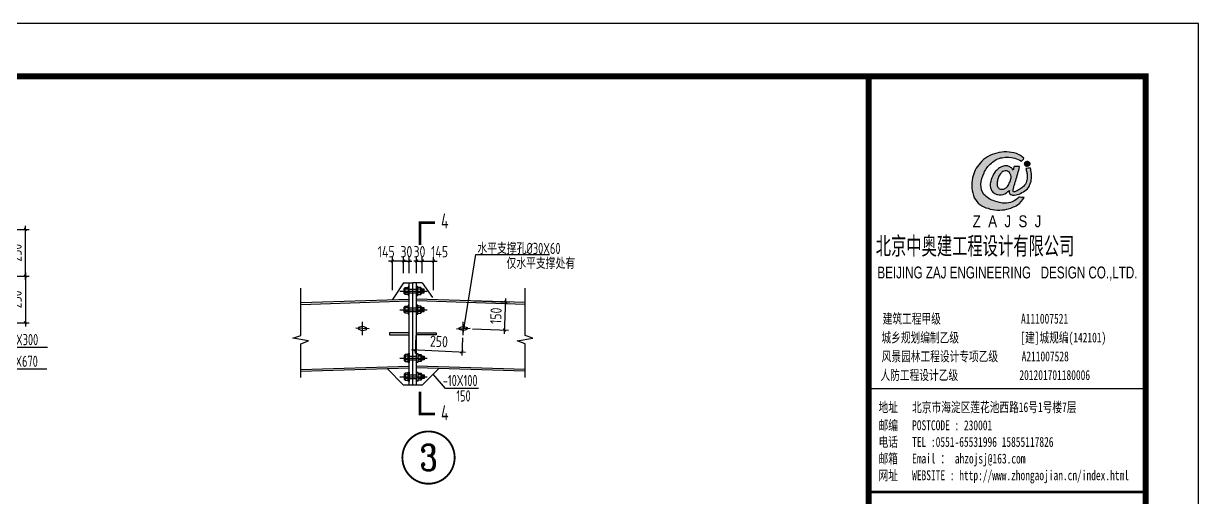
# Model space of a CAD drawing. Extents: x -89996 to 1006241, y -2176 to 440573.
# Drawn here: x 955073 to 986549, y 69126 to 81824 of the extents above; entities that cross this region are included whole.
import ezdxf
from ezdxf.enums import TextEntityAlignment as Align

# ---------------------------------------------------------------- set-up
doc = ezdxf.new("R2010")
doc.units = 0
doc.header["$LTSCALE"] = 1000
doc.header["$MEASUREMENT"] = 0
for name, color, linetype in [('AXIS', 3, 'Continuous'), ('AXIS_DIM', 3, 'Continuous'), ('DIM_IDEN', 3, 'Continuous'), ('GL', 150, 'Continuous'), ('PUB_DIM', 3, 'Continuous'), ('PUB_TEXT', 7, 'Continuous'), ('PUB_TITLE', 4, 'Continuous'), ('TEXT', 7, 'Continuous'), ('THIN', 7, 'Continuous'), ('图签', 3, 'Continuous'), ('引线', 3, 'Continuous'), ('杆件(青色)', 4, 'Continuous'), ('钢梁', 4, 'Continuous')]:
    doc.layers.add(name, color=color, linetype=linetype)
doc.styles.add('_gyy_title_Arial', font='arial.ttf', dxfattribs={"width": 0.7})
doc.styles.add('_gyy_title_ST', font='', dxfattribs={"width": 0.8})
doc.styles.add('_TCH_LABEL', font='COMPLEX', dxfattribs={"bigfont": 'GBCBIG'})
doc.styles.add('HZ', font='txt.shx', dxfattribs={"width": 0.8, "bigfont": '000hztxt.shx'})
doc.styles.add('TSSD_Dimension', font='Tssdeng.shx', dxfattribs={"width": 0.8, "bigfont": 'hztxt.shx'})
doc.styles.add('TSSD_Norm', font='tssdeng.shx', dxfattribs={"bigfont": 'hztxt.shx'})
doc.styles.add('TSSD_Num', font='Tssdeng.shx', dxfattribs={"width": 0.7, "bigfont": 'hztxt.shx'})
doc.styles.get('_gyy_title_ST').set_extended_font_data('SimSun')
doc.dimstyles.new('TSSD_20_100', dxfattribs={"dimtxt": 300, "dimasz": 75, "dimexe": 100, "dimexo": 250, "dimgap": 100, "dimtad": 1, "dimdec": 0, "dimlfac": 0.2, "dimzin": 0, "dimdsep": 46, "dimtxsty": 'TSSD_Dimension', "dimblk": 'ARCHTICK', "dimcen": 0, "dimdle": 100, "dimclrt": 7, "dimadec": 0, "dimazin": 0, "dimtfac": 1, "dimtdec": 0, "dimtix": 1, "dimtmove": 2, "dimatfit": 3, "dimfxl": 0, "dimtolj": 1, "dimtzin": 0, "dimarcsym": 0})
pattern_1 = [(90, (634263.788, -783874.697), (31.8515994, 1e-11), []), (90, (634279.714, -783874.697), (31.8515994, 1e-11), [15.9257997, -7.9628998])]
pattern_2 = [(90, (634263.788, -783874.697), (31.8515994, 1e-11), []), (90, (634279.714, -783874.697), (31.8515994, 1e-11), [15.9257997, -7.9628998])]
pattern_3 = [(90, (634263.788, -784374.697), (31.8515994, 1e-11), []), (90, (634279.714, -784374.697), (31.8515994, 1e-11), [15.9257997, -7.9628998])]
pattern_4 = [(90, (634263.788, -784374.697), (31.8515994, 1e-11), []), (90, (634279.714, -784374.697), (31.8515994, 1e-11), [15.9257997, -7.9628998])]
pattern_5 = [(270, (634263.788, 930894.478), (31.8515994, -1e-11), []), (270, (634279.714, 930894.478), (31.8515994, -1e-11), [15.9257997, -7.9628998])]
pattern_6 = [(270, (634263.788, 930894.478), (31.8515994, -1e-11), []), (270, (634279.714, 930894.478), (31.8515994, -1e-11), [15.9257997, -7.9628998])]
pattern_7 = [(270, (634263.788, 931394.478), (31.8515994, -1e-11), []), (270, (634279.714, 931394.478), (31.8515994, -1e-11), [15.9257997, -7.9628998])]
pattern_8 = [(270, (634263.788, 931394.478), (31.8515994, -1e-11), []), (270, (634279.714, 931394.478), (31.8515994, -1e-11), [15.9257997, -7.9628998])]

# ---------------------------------------------------------------- blocks, each defined once
blk = doc.blocks.new('_ArchTick')
at = {"color": 0, "linetype": 'ByBlock', "const_width": 0.4}
blk.add_lwpolyline([(-0.5, -0.5), (0.5, 0.5)], dxfattribs=at)
blk = doc.blocks.new('*D887')
at = {"layer": 'AXIS_DIM', "color": 0, "lineweight": -2, "transparency": 16777216}
for p, q in [((953527, 75057), (955225, 75057)), ((955125, 75157), (955125, 73707)), ((953527, 73807), (955225, 73807))]:
    blk.add_line(p, q, dxfattribs=at)
at = {"layer": 'Defpoints', "color": 0, "transparency": 16777216}
for p in [(953277, 75057), (953277, 73807), (955125, 73807)]:
    blk.add_point(p, dxfattribs=at)
at = {"layer": 'AXIS_DIM', "color": 0, "lineweight": -2, "transparency": 16777216, "xscale": 75, "yscale": 75, "zscale": 75}
for p, rotation in [((955125, 75057), 90), ((955125, 73807), 270)]:
    blk.add_blockref('_ArchTick', p, dxfattribs=dict(at, rotation=rotation))
at = {"layer": 'AXIS_DIM', "color": 7, "transparency": 16777216, "insert": (954875, 74432), "char_height": 300, "attachment_point": 5, "rotation": 90, "style": 'TSSD_Dimension'}
blk.add_mtext('\\A1;250', dxfattribs=at)
blk = doc.blocks.new('*D888')
at = {"layer": 'AXIS_DIM', "color": 0, "lineweight": -2, "transparency": 16777216}
for p, q in [((953527, 76307), (955225, 76307)), ((955125, 74957), (955125, 76407)), ((953527, 75057), (955225, 75057))]:
    blk.add_line(p, q, dxfattribs=at)
at = {"layer": 'Defpoints', "color": 0, "transparency": 16777216}
for p in [(953277, 76307), (955125, 76307), (953277, 75057)]:
    blk.add_point(p, dxfattribs=at)
at = {"layer": 'AXIS_DIM', "color": 0, "lineweight": -2, "transparency": 16777216, "xscale": 75, "yscale": 75, "zscale": 75}
for p, rotation in [((955125, 76307), 90), ((955125, 75057), 270)]:
    blk.add_blockref('_ArchTick', p, dxfattribs=dict(at, rotation=rotation))
at = {"layer": 'AXIS_DIM', "color": 7, "transparency": 16777216, "insert": (954875, 75682), "char_height": 300, "attachment_point": 5, "rotation": 90, "style": 'TSSD_Dimension'}
blk.add_mtext('\\A1;250', dxfattribs=at)
blk = doc.blocks.new('*D893')
at = {"layer": 'Defpoints', "color": 0, "transparency": 16777216}
for p in [(965596, 73712), (966846, 73653), (966816, 73026)]:
    blk.add_point(p, dxfattribs=at)
at = {"layer": 'PUB_DIM', "color": 0, "lineweight": -2, "transparency": 16777216}
for p, q in [((965584, 73462), (965562, 72986)), ((966834, 73403), (966811, 72926)), ((965466, 73090), (966916, 73021))]:
    blk.add_line(p, q, dxfattribs=at)
at = {"layer": 'PUB_DIM', "color": 0, "lineweight": -2, "transparency": 16777216, "xscale": 75, "yscale": 75, "zscale": 75}
for p, rotation in [((965566, 73086), 177.2814298018438), ((966816, 73026), 357.2814298018437)]:
    blk.add_blockref('_ArchTick', p, dxfattribs=dict(at, rotation=rotation))
at = {"layer": 'PUB_DIM', "color": 7, "transparency": 16777216, "insert": (966203, 73306), "char_height": 300, "attachment_point": 5, "rotation": 357.2814, "style": 'TSSD_Dimension'}
blk.add_mtext('\\A1;250', dxfattribs=at)
blk = doc.blocks.new('*D894')
at = {"layer": 'Defpoints', "color": 0, "transparency": 16777216}
for p in [(966883, 74401), (967992, 74359), (966854, 73652)]:
    blk.add_point(p, dxfattribs=at)
at = {"layer": 'PUB_DIM', "color": 0, "lineweight": -2, "transparency": 16777216}
for p, q in [((967133, 74391), (968091, 74355)), ((967959, 73510), (967995, 74459)), ((967104, 73643), (968063, 73606))]:
    blk.add_line(p, q, dxfattribs=at)
at = {"layer": 'PUB_DIM', "color": 0, "lineweight": -2, "transparency": 16777216, "xscale": 75, "yscale": 75, "zscale": 75}
for p, rotation in [((967992, 74359), 87.82717658850154), ((967963, 73610), 267.8271765885015)]:
    blk.add_blockref('_ArchTick', p, dxfattribs=dict(at, rotation=rotation))
at = {"layer": 'PUB_DIM', "color": 7, "transparency": 16777216, "insert": (967728, 73994), "char_height": 300, "attachment_point": 5, "rotation": 87.8272, "style": 'TSSD_Dimension'}
blk.add_mtext('\\A1;150', dxfattribs=at)
blk = doc.blocks.new('*D895')
at = {"layer": 'AXIS_DIM', "color": 0, "lineweight": -2, "transparency": 16777216}
for p, q in [((965255, 75131), (965255, 75561)), ((965405, 75131), (965405, 75561)), ((965255, 75461), (965180, 75461)), ((965255, 75461), (965405, 75461)), ((965405, 75461), (965480, 75461))]:
    blk.add_line(p, q, dxfattribs=at)
at = {"layer": 'Defpoints', "color": 0, "transparency": 16777216}
for p in [(965405, 75461), (965255, 74881), (965405, 74881)]:
    blk.add_point(p, dxfattribs=at)
at = {"layer": 'AXIS_DIM', "color": 0, "lineweight": -2, "transparency": 16777216, "xscale": 75, "yscale": 75, "zscale": 75}
blk.add_blockref('_ArchTick', (965255, 75461), dxfattribs=at)
at = {"layer": 'AXIS_DIM', "color": 0, "lineweight": -2, "transparency": 16777216, "xscale": 75, "yscale": 75, "zscale": 75, "rotation": 180}
blk.add_blockref('_ArchTick', (965405, 75461), dxfattribs=at)
at = {"layer": 'AXIS_DIM', "color": 7, "transparency": 16777216, "insert": (965330, 75711), "char_height": 300, "attachment_point": 5, "style": 'TSSD_Dimension'}
blk.add_mtext('\\A1;30', dxfattribs=at)
blk = doc.blocks.new('*D896')
at = {"layer": 'AXIS_DIM', "color": 0, "lineweight": -2, "transparency": 16777216}
for p, q in [((965605, 75131), (965605, 75561)), ((965755, 75131), (965755, 75561)), ((965605, 75461), (965530, 75461)), ((965605, 75461), (965755, 75461)), ((965755, 75461), (965830, 75461))]:
    blk.add_line(p, q, dxfattribs=at)
at = {"layer": 'Defpoints', "color": 0, "transparency": 16777216}
for p in [(965755, 75461), (965605, 74881), (965755, 74881)]:
    blk.add_point(p, dxfattribs=at)
at = {"layer": 'AXIS_DIM', "color": 0, "lineweight": -2, "transparency": 16777216, "xscale": 75, "yscale": 75, "zscale": 75}
blk.add_blockref('_ArchTick', (965605, 75461), dxfattribs=at)
at = {"layer": 'AXIS_DIM', "color": 0, "lineweight": -2, "transparency": 16777216, "xscale": 75, "yscale": 75, "zscale": 75, "rotation": 180}
blk.add_blockref('_ArchTick', (965755, 75461), dxfattribs=at)
at = {"layer": 'AXIS_DIM', "color": 7, "transparency": 16777216, "insert": (965680, 75711), "char_height": 300, "attachment_point": 5, "style": 'TSSD_Dimension'}
blk.add_mtext('\\A1;30', dxfattribs=at)
blk = doc.blocks.new('*D897')
at = {"layer": 'AXIS_DIM', "color": 0, "lineweight": -2, "transparency": 16777216}
for p, q in [((964955, 74681), (964955, 75561)), ((965255, 75131), (965255, 75561)), ((965355, 75461), (964855, 75461))]:
    blk.add_line(p, q, dxfattribs=at)
at = {"layer": 'Defpoints', "color": 0, "transparency": 16777216}
for p in [(964955, 75461), (965255, 74881), (964955, 74431)]:
    blk.add_point(p, dxfattribs=at)
at = {"layer": 'AXIS_DIM', "color": 0, "lineweight": -2, "transparency": 16777216, "xscale": 75, "yscale": 75, "zscale": 75, "rotation": 180}
blk.add_blockref('_ArchTick', (964955, 75461), dxfattribs=at)
at = {"layer": 'AXIS_DIM', "color": 0, "lineweight": -2, "transparency": 16777216, "xscale": 75, "yscale": 75, "zscale": 75}
blk.add_blockref('_ArchTick', (965255, 75461), dxfattribs=at)
at = {"layer": 'AXIS_DIM', "color": 7, "transparency": 16777216, "insert": (964790, 75711), "char_height": 300, "attachment_point": 5, "style": 'TSSD_Dimension'}
blk.add_mtext('\\A1;145', dxfattribs=at)
blk = doc.blocks.new('*D898')
at = {"layer": 'AXIS_DIM', "color": 0, "lineweight": -2, "transparency": 16777216}
for p, q in [((965755, 75131), (965755, 75561)), ((966055, 74681), (966055, 75561)), ((965655, 75461), (966155, 75461))]:
    blk.add_line(p, q, dxfattribs=at)
at = {"layer": 'Defpoints', "color": 0, "transparency": 16777216}
for p in [(966055, 75461), (965755, 74881), (966055, 74431)]:
    blk.add_point(p, dxfattribs=at)
at = {"layer": 'AXIS_DIM', "color": 0, "lineweight": -2, "transparency": 16777216, "xscale": 75, "yscale": 75, "zscale": 75, "rotation": 180}
blk.add_blockref('_ArchTick', (965755, 75461), dxfattribs=at)
at = {"layer": 'AXIS_DIM', "color": 0, "lineweight": -2, "transparency": 16777216, "xscale": 75, "yscale": 75, "zscale": 75}
blk.add_blockref('_ArchTick', (966055, 75461), dxfattribs=at)
at = {"layer": 'AXIS_DIM', "color": 7, "transparency": 16777216, "insert": (966219, 75711), "char_height": 300, "attachment_point": 5, "style": 'TSSD_Dimension'}
blk.add_mtext('\\A1;145', dxfattribs=at)
blk = doc.blocks.new('dd')
at = {"layer": '图签'}
h = blk.add_hatch(color=5, dxfattribs=at)
h.set_gradient(color1=(0, 0, 255), color2=(36, 36, 255), one_color=1, tint=0.57)
h.paths.add_polyline_path([(452, 1270, -0.093206), (531, 1562, -0.136321), (716, 1807, -0.161039), (988, 1948, -0.108591), (1307, 1935, -0.049497), (1479, 1861, 0.062627), (1539, 1932, 0.094388), (1351, 2056, 0.136326), (854, 2062, 0.161722), (430, 1810, 0.133661), (243, 1435, 0.158414), (286, 937, 0.22517), (632, 669, 0.138663), (1107, 646, 0.074676), (1375, 753, 0.125344), (1543, 944, 0.006312), (1413, 948, -0.090385), (1244, 833, -0.096745), (1053, 797, -0.073845), (803, 850, -0.140868), (530, 1020, -0.160753)])
h = blk.add_hatch(color=1, dxfattribs=at)
h.set_gradient(color1=(255, 0, 0), color2=(255, 0, 0), tint=0.57)
h.paths.add_polyline_path([(1557, 1818, 0.386553), (1564, 1757, 0.170676), (1604, 1736, 0.082224), (1657, 1743, 0.087509), (1686, 1766, 0.264235), (1694, 1804, 0.244333), (1636, 1850, 0.30271)])
h = blk.add_hatch(color=5, dxfattribs=at)
h.set_gradient(color1=(0, 0, 255), color2=(36, 36, 255), one_color=1, tint=0.57)
h.paths.add_polyline_path([(1306, 1289, 0.011169), (1334, 1370, 0.005807), (1431, 1724, 0.01105), (1292, 1724, 0.016796), (1267, 1634, 0.125943), (1203, 1704, 0.083806), (1120, 1739, 0.082879), (1047, 1739, -0.008503), (952, 1710, 0.060057), (844, 1628, 0.086078), (774, 1532, 0.099424), (705, 1347, 0.12153), (690, 1225, 0.102644), (719, 1122, 0.056648), (797, 1042, 0.092914), (913, 1013, 0.194578), (1098, 1064, -0.002562), (1175, 1122, 0.064354), (1167, 1068, 0.172385), (1207, 1017, 0.105458), (1300, 1002, 0.086567), (1454, 1046, 0.047674), (1592, 1136, 0.166359), (1692, 1274, 0.096748), (1728, 1431, 0.03151), (1728, 1548, 0.041815), (1700, 1691, 0.007654), (1588, 1673, -0.009919), (1610, 1585, -0.068269), (1624, 1482, -0.105336), (1605, 1352, -0.14652), (1528, 1223, -0.070486), (1434, 1151, -0.077937), (1341, 1103, -0.127098), (1272, 1084, -0.114215), (1267, 1129, -0.007609)])
h.paths.add_polyline_path([(865, 1245, -0.099994), (863, 1328, -0.050974), (888, 1427, -0.120527), (938, 1529, -0.043888), (1002, 1595, -0.08446), (1063, 1619, -0.147309), (1127, 1607, -0.037474), (1177, 1572, -0.06931), (1209, 1507, -0.067662), (1213, 1431, -0.02676), (1211, 1413, 0.017209), (1183, 1329, -0.048815), (1120, 1223, -0.139096), (1046, 1163, -0.097991), (944, 1153, -0.085394), (909, 1169, -0.149141)], flags=16)
blk.add_lwpolyline([(1539, 1932, 0.094388), (1351, 2056, 0.136326), (854, 2062, 0.161722), (430, 1810, 0.133661), (243, 1435, 0.158414), (286, 937, 0.22517), (632, 669, 0.138663), (1107, 646, 0.074676), (1375, 753, 0.125344), (1543, 944, 0.006312), (1413, 948, -0.090385), (1244, 833, -0.096745), (1053, 797, -0.073845), (803, 850, -0.140868), (530, 1020, -0.160753), (452, 1270, -0.093206), (531, 1562, -0.136321), (716, 1807, -0.161039), (988, 1948, -0.108591), (1307, 1935, -0.049497), (1479, 1861, 0.062627)], format="xyb", close=True, dxfattribs=at)
for points in [[(1694, 1804, 0.243958), (1636, 1850, 0.303117), (1557, 1818, 0.386553), (1564, 1757, 0.170676), (1604, 1736, 0.082224), (1657, 1743, 0.087509), (1686, 1766, 0.264235), (1694, 1804, -7.823139)], [(1431, 1724, 0.011041), (1292, 1724, 0.016796), (1267, 1634, 0.125943), (1203, 1704, 0.083806), (1120, 1739, 0.082879), (1047, 1739, -0.008503), (952, 1710, 0.060057), (844, 1628, 0.086078), (774, 1532, 0.099424), (705, 1347, 0.12153), (690, 1225, 0.102644), (719, 1122, 0.056648), (797, 1042, 0.092914), (913, 1013, 0.194578), (1098, 1064, -0.002562), (1175, 1122, 0.064354), (1167, 1068, 0.172385), (1207, 1017, 0.105458), (1300, 1002, 0.086567), (1454, 1046, 0.047674), (1592, 1136, 0.166359), (1692, 1274, 0.096748), (1728, 1431, 0.03151), (1728, 1548, 0.041815), (1700, 1691, 0.007654), (1588, 1673, -0.009919), (1610, 1585, -0.068269), (1624, 1482, -0.105336), (1605, 1352, -0.14652), (1528, 1223, -0.070486), (1434, 1151, -0.077937), (1341, 1103, -0.127098), (1272, 1084, -0.114215), (1267, 1129, -0.007609), (1306, 1289, 0.011169), (1334, 1370, 0.005782), (1430, 1722, 0.069025)], [(1213, 1431, 0.067662), (1209, 1507, 0.06931), (1177, 1572, 0.037474), (1127, 1607, 0.147309), (1063, 1619, 0.08446), (1002, 1595, 0.043888), (938, 1529, 0.120527), (888, 1427, 0.050974), (863, 1328, 0.099994), (865, 1245, 0.149141), (909, 1169, 0.085394), (944, 1153, 0.097991), (1046, 1163, 0.139096), (1120, 1223, 0.048815), (1183, 1329, -0.017209), (1211, 1413, 0.02676), (1213, 1431, 0.441273)]]:
    blk.add_lwpolyline(points, format="xyb", dxfattribs=at)
at = {"insert": (246, 492), "char_height": 300, "width": 8000, "attachment_point": 1, "style": 'HZ'}
blk.add_mtext('{\\fArial|b0|i0|c0|p32;Z  A  J  S  J}', dxfattribs=at)
blk = doc.blocks.new('A$C767023C3')
at = {"layer": 'PUB_TITLE'}
blk.add_line((-4949, -5573), (0, -5573), dxfattribs=at)
at = {"layer": 'PUB_TITLE', "const_width": 106}
blk.add_lwpolyline([(-4949, 0), (0, 0), (0, -40586), (-4949, -40586)], close=True, dxfattribs=at)
at = {"layer": 'PUB_TITLE', "const_width": 49.5}
blk.add_lwpolyline([(-4949, -7426), (0, -7426)], dxfattribs=at)
at = {"layer": '图签', "xscale": 0.70707067020202, "yscale": 0.70707067020202, "zscale": 0.70707067020202}
blk.add_blockref('dd', (-3263, -2831), dxfattribs=at)
at = {"color": 1, "insert": (-4822, -2862), "char_height": 359.1, "width": 9576, "attachment_point": 1, "style": 'HZ'}
blk.add_mtext('北京中奥建工程设计有限公司', dxfattribs=at)
at = {"layer": 'PUB_TITLE', "width": 0.7}
for s, height, style, p in [('BEIJING ZAJ ENGINEERING   DESIGN CO.,LTD.', 212.12, '_gyy_title_Arial', (-2469, -3610)), ('建筑工程甲级                 A111007521             ', 176.77, '_gyy_title_ST', (-2494, -4417)), ('城乡规划编制乙级             [建]城规编(142101)', 176.77, '_gyy_title_ST', (-2712, -4754)), ('风景园林工程设计专项乙级     A211007528           ', 176.77, '_gyy_title_ST', (-2582, -5090)), ('人防工程设计乙级             201201701180006', 176.77, '_gyy_title_ST', (-2865, -5424))]:
    blk.add_text(s, height=height, dxfattribs=dict(at, style=style)).set_placement(p, align=Align.CENTER)
at = {"layer": 'PUB_TITLE', "style": '_gyy_title_ST', "width": 0.7}
for s, p in [('地址   北京市海淀区莲花池西路16号1号楼7层', (-4771, -5998)), ('邮编   POSTCODE : 230001', (-4771, -6321)), ('电话   TEL :0551-65531996 15855117826', (-4771, -6618)), ('邮箱   Email ： ahzojsj@163.com', (-4771, -6915)), ('网址   WEBSITE : http://www.zhongaojian.cn/index.html', (-4771, -7214))]:
    blk.add_text(s, height=176.77, dxfattribs=at).set_placement(p)

msp = doc.modelspace()

# ---------------------------------------------------------------- hatches: boundary and pattern name
at = {"layer": '杆件(青色)'}
h = msp.add_hatch(dxfattribs=at)
h.set_pattern_fill('BRASS', color=256, scale=5.016, angle=90, style=0)
h.set_pattern_definition(pattern_1)
h.paths.add_polyline_path([(965736.26, 74707.44), (965804.97, 74707.44), (965804.97, 74607.12), (965736.26, 74607.12)])
h = msp.add_hatch(dxfattribs=at)
h.set_pattern_fill('BRASS', color=256, scale=5.016, angle=90, style=0)
h.set_pattern_definition(pattern_2)
h.paths.add_polyline_path([(965736.26, 74707.44), (965804.97, 74707.44), (965804.97, 74607.12), (965736.26, 74607.12)])
h = msp.add_hatch(dxfattribs=at)
h.set_pattern_fill('BRASS', color=256, scale=5.016, angle=90, style=0)
h.set_pattern_definition(pattern_1)
h.paths.add_polyline_path([(965736.26, 74707.44), (965804.97, 74707.44), (965804.97, 74607.12), (965736.26, 74607.12)])
h = msp.add_hatch(dxfattribs=at)
h.set_pattern_fill('BRASS', color=256, scale=5.016, angle=90, style=0)
h.set_pattern_definition(pattern_2)
h.paths.add_polyline_path([(965736.26, 74707.44), (965804.97, 74707.44), (965804.97, 74607.12), (965736.26, 74607.12)])
h = msp.add_hatch(dxfattribs=at)
h.set_pattern_fill('BRASS', color=256, scale=5.016, angle=90, style=0)
h.set_pattern_definition(pattern_3)
h.paths.add_polyline_path([(965736.26, 74207.44), (965804.97, 74207.44), (965804.97, 74107.12), (965736.26, 74107.12)])
h = msp.add_hatch(dxfattribs=at)
h.set_pattern_fill('BRASS', color=256, scale=5.016, angle=90, style=0)
h.set_pattern_definition(pattern_4)
h.paths.add_polyline_path([(965736.26, 74207.44), (965804.97, 74207.44), (965804.97, 74107.12), (965736.26, 74107.12)])
h = msp.add_hatch(dxfattribs=at)
h.set_pattern_fill('BRASS', color=256, scale=5.016, angle=90, style=0)
h.set_pattern_definition(pattern_3)
h.paths.add_polyline_path([(965736.26, 74207.44), (965804.97, 74207.44), (965804.97, 74107.12), (965736.26, 74107.12)])
h = msp.add_hatch(dxfattribs=at)
h.set_pattern_fill('BRASS', color=256, scale=5.016, angle=90, style=0)
h.set_pattern_definition(pattern_4)
h.paths.add_polyline_path([(965736.26, 74207.44), (965804.97, 74207.44), (965804.97, 74107.12), (965736.26, 74107.12)])
h = msp.add_hatch(dxfattribs=at)
h.set_pattern_fill('BRASS', color=256, scale=5.016, angle=90, style=0)
h.set_pattern_definition(pattern_7)
h.paths.add_polyline_path([(965736.26, 72812.34), (965804.97, 72812.34), (965804.97, 72912.66), (965736.26, 72912.66)])
h = msp.add_hatch(dxfattribs=at)
h.set_pattern_fill('BRASS', color=256, scale=5.016, angle=90, style=0)
h.set_pattern_definition(pattern_8)
h.paths.add_polyline_path([(965736.26, 72812.34), (965804.97, 72812.34), (965804.97, 72912.66), (965736.26, 72912.66)])
h = msp.add_hatch(dxfattribs=at)
h.set_pattern_fill('BRASS', color=256, scale=5.016, angle=90, style=0)
h.set_pattern_definition(pattern_7)
h.paths.add_polyline_path([(965736.26, 72812.34), (965804.97, 72812.34), (965804.97, 72912.66), (965736.26, 72912.66)])
h = msp.add_hatch(dxfattribs=at)
h.set_pattern_fill('BRASS', color=256, scale=5.016, angle=90, style=0)
h.set_pattern_definition(pattern_8)
h.paths.add_polyline_path([(965736.26, 72812.34), (965804.97, 72812.34), (965804.97, 72912.66), (965736.26, 72912.66)])
h = msp.add_hatch(dxfattribs=at)
h.set_pattern_fill('BRASS', color=256, scale=5.016, angle=90, style=0)
h.set_pattern_definition(pattern_5)
h.paths.add_polyline_path([(965736.26, 72312.34), (965804.97, 72312.34), (965804.97, 72412.66), (965736.26, 72412.66)])
h = msp.add_hatch(dxfattribs=at)
h.set_pattern_fill('BRASS', color=256, scale=5.016, angle=90, style=0)
h.set_pattern_definition(pattern_6)
h.paths.add_polyline_path([(965736.26, 72312.34), (965804.97, 72312.34), (965804.97, 72412.66), (965736.26, 72412.66)])
h = msp.add_hatch(dxfattribs=at)
h.set_pattern_fill('BRASS', color=256, scale=5.016, angle=90, style=0)
h.set_pattern_definition(pattern_5)
h.paths.add_polyline_path([(965736.26, 72312.34), (965804.97, 72312.34), (965804.97, 72412.66), (965736.26, 72412.66)])
h = msp.add_hatch(dxfattribs=at)
h.set_pattern_fill('BRASS', color=256, scale=5.016, angle=90, style=0)
h.set_pattern_definition(pattern_6)
h.paths.add_polyline_path([(965736.26, 72312.34), (965804.97, 72312.34), (965804.97, 72412.66), (965736.26, 72412.66)])

# ---------------------------------------------------------------- linework, layer by layer
at = {"extrusion": (0, 0, -1)}
msp.add_ellipse((964154.92, 73653.07), major_axis=(-115.15, 6.04), ratio=0.43211994, dxfattribs=at)
msp.add_ellipse((966854.33, 73653.07), major_axis=(115.15, 6.04), ratio=0.43211994)
at = {"layer": 'AXIS'}
for p, q in [((965153.7, 74657.28), (965885.43, 74657.28)), ((965153.7, 74157.28), (965885.43, 74157.28)), ((964334.83, 73642.16), (963975, 73663.98)), ((964154.92, 73473.07), (964154.92, 73833.07)), ((966674.42, 73642.16), (967034.24, 73663.98)), ((966854.33, 73473.07), (966854.33, 73833.07)), ((965153.7, 72862.5), (965885.43, 72862.5)), ((965153.7, 72362.5), (965885.43, 72362.5))]:
    msp.add_line(p, q, dxfattribs=at)
at = {"layer": 'DIM_IDEN', "const_width": 50}
msp.add_lwpolyline([(966623, 70195.24, 1), (965223, 70195.24, 1)], format="xyb", close=True, dxfattribs=at)
at = {"layer": 'GL'}
for p, q in [((965254.62, 74880.73), (964954.62, 74430.73)), ((965254.62, 74880.73), (965404.62, 74880.73)), ((965404.62, 74880.73), (965504.62, 74880.73)), ((965404.62, 72139.05), (965404.62, 74880.73)), ((965504.62, 72139.05), (965504.62, 74880.73)), ((965754.62, 74880.73), (965504.62, 74880.73)), ((965604.62, 72139.05), (965604.62, 74880.73)), ((965754.62, 74880.73), (966029.62, 74480.16)), ((962499.19, 74349.48), (965404.62, 74441.33)), ((962499.19, 74299.41), (965401.98, 74391.4)), ((968510.06, 74349.48), (965604.62, 74441.33)), ((968510.06, 74299.41), (965607.27, 74391.4)), ((962499.19, 72555.76), (965404.62, 72647.61)), ((962499.19, 72505.69), (965404.62, 72597.54)), ((965254.62, 72139.05), (964811.25, 72578.78)), ((968510.06, 72555.76), (965604.62, 72647.61)), ((968510.06, 72505.69), (965604.62, 72597.54)), ((965754.62, 72139.05), (966197.99, 72578.78)), ((965754.62, 72139.05), (965254.62, 72139.05))]:
    msp.add_line(p, q, dxfattribs=at)
for points in [[(962499.19, 72342.67), (962499.19, 73243.41), (962709.19, 73319.85), (962289.19, 73393.9), (962499.19, 73468.41), (962499.19, 74736.89)], [(968510.06, 72342.67), (968510.06, 73243.41), (968300.06, 73319.85), (968720.06, 73393.9), (968510.06, 73468.41), (968510.06, 74736.89)]]:
    msp.add_lwpolyline(points, dxfattribs=at)
at = {"layer": 'PUB_DIM'}
for p, q in [((966376.22, 72041.66), (966051.3, 72433.3)), ((967266.32, 72041.66), (966376.22, 72041.66))]:
    msp.add_line(p, q, dxfattribs=at)
at = {"layer": 'PUB_DIM', "const_width": 70}
for points in [[(965694.41, 75891.14), (965694.41, 76491.14), (966094.41, 76491.14)], [(965694.41, 71960.21), (965694.41, 71360.21), (966094.41, 71360.21)]]:
    msp.add_lwpolyline(points, dxfattribs=at)
at = {"layer": 'PUB_TEXT'}
for p, q in [((955713.1, 73140.89), (953725.48, 73140.89)), ((955701.22, 72560.13), (953740.34, 72560.13))]:
    msp.add_line(p, q, dxfattribs=at)
at = {"layer": 'PUB_TITLE'}
msp.add_lwpolyline([(897449.45, 18823.61), (986549.45, 18823.61), (986549.45, 81823.61), (897449.45, 81823.61)], close=True, dxfattribs=at)
at = {"layer": 'PUB_TITLE', "const_width": 159.09}
msp.add_lwpolyline([(899747.43, 19530.68), (899747.43, 80409.47), (985135.31, 80409.47), (985135.31, 19530.68)], close=True, dxfattribs=at)
at = {"layer": '引线'}
for p, q in [((966854.4, 73517.82), (967193.33, 75635.07)), ((967193.33, 75635.07), (969161.14, 75635.07))]:
    msp.add_line(p, q, dxfattribs=at)
at = {"layer": '杆件(青色)'}
for p, q in [((965294.27, 74566.99), (965294.27, 74747.56)), ((965374.53, 74702.42), (965294.27, 74702.42)), ((965374.53, 74612.13), (965294.27, 74612.13)), ((965404.62, 74777.66), (965374.53, 74777.66)), ((965404.62, 74777.66), (965374.53, 74777.66)), ((965404.62, 74777.66), (965374.53, 74777.66)), ((965404.62, 74777.66), (965374.53, 74777.66)), ((965374.53, 74707.44), (965604.62, 74707.44)), ((965374.53, 74607.12), (965604.62, 74607.12)), ((965714.98, 74702.42), (965634.72, 74702.42)), ((965714.98, 74612.13), (965634.72, 74612.13)), ((965714.98, 74566.99), (965714.98, 74747.56)), ((965294.27, 74066.99), (965294.27, 74247.56)), ((965374.53, 74202.42), (965294.27, 74202.42)), ((965374.53, 74112.13), (965294.27, 74112.13)), ((965404.62, 74277.66), (965374.53, 74277.66)), ((965404.62, 74277.66), (965374.53, 74277.66)), ((965404.62, 74277.66), (965374.53, 74277.66)), ((965404.62, 74277.66), (965374.53, 74277.66)), ((965374.53, 74207.44), (965604.62, 74207.44)), ((965374.53, 74107.12), (965604.62, 74107.12)), ((965714.98, 74202.42), (965634.72, 74202.42)), ((965714.98, 74112.13), (965634.72, 74112.13)), ((965714.98, 74066.99), (965714.98, 74247.56)), ((965294.27, 72952.79), (965294.27, 72772.22)), ((965374.53, 72907.65), (965294.27, 72907.65)), ((965374.53, 72817.36), (965294.27, 72817.36)), ((965374.53, 72912.66), (965604.62, 72912.66)), ((965374.53, 72812.34), (965604.62, 72812.34)), ((965404.62, 72742.12), (965374.53, 72742.12)), ((965404.62, 72742.12), (965374.53, 72742.12)), ((965404.62, 72742.12), (965374.53, 72742.12)), ((965404.62, 72742.12), (965374.53, 72742.12)), ((965714.98, 72907.65), (965634.72, 72907.65)), ((965714.98, 72817.36), (965634.72, 72817.36)), ((965714.98, 72952.79), (965714.98, 72772.22)), ((965294.27, 72452.79), (965294.27, 72272.22)), ((965374.53, 72407.65), (965294.27, 72407.65)), ((965374.53, 72412.66), (965604.62, 72412.66)), ((965714.98, 72407.65), (965634.72, 72407.65)), ((965714.98, 72452.79), (965714.98, 72272.22)), ((965374.53, 72317.36), (965294.27, 72317.36)), ((965374.53, 72312.34), (965604.62, 72312.34)), ((965404.62, 72242.12), (965374.53, 72242.12)), ((965404.62, 72242.12), (965374.53, 72242.12)), ((965404.62, 72242.12), (965374.53, 72242.12)), ((965404.62, 72242.12), (965374.53, 72242.12)), ((965714.98, 72317.36), (965634.72, 72317.36))]:
    msp.add_line(p, q, dxfattribs=at)
for points in [[(965374.53, 74566.99), (965294.27, 74566.99), (965272.99, 74588.27), (965272.99, 74726.28), (965294.27, 74747.56), (965374.53, 74747.56)], [(965634.72, 74566.99), (965714.98, 74566.99), (965736.26, 74588.27), (965736.26, 74726.28), (965714.98, 74747.56), (965634.72, 74747.56)], [(965736.26, 74607.12), (965804.97, 74607.12), (965804.97, 74707.44), (965736.26, 74707.44)], [(965374.53, 74066.99), (965294.27, 74066.99), (965272.99, 74088.27), (965272.99, 74226.28), (965294.27, 74247.56), (965374.53, 74247.56)], [(965634.72, 74066.99), (965714.98, 74066.99), (965736.26, 74088.27), (965736.26, 74226.28), (965714.98, 74247.56), (965634.72, 74247.56)], [(965736.26, 74107.12), (965804.97, 74107.12), (965804.97, 74207.44), (965736.26, 74207.44)], [(965374.53, 72952.79), (965294.27, 72952.79), (965272.99, 72931.51), (965272.99, 72793.5), (965294.27, 72772.22), (965374.53, 72772.22)], [(965634.72, 72952.79), (965714.98, 72952.79), (965736.26, 72931.51), (965736.26, 72793.5), (965714.98, 72772.22), (965634.72, 72772.22)], [(965736.26, 72912.66), (965804.97, 72912.66), (965804.97, 72812.34), (965736.26, 72812.34)], [(965374.53, 72452.79), (965294.27, 72452.79), (965272.99, 72431.51), (965272.99, 72293.5), (965294.27, 72272.22), (965374.53, 72272.22)], [(965634.72, 72452.79), (965714.98, 72452.79), (965736.26, 72431.51), (965736.26, 72293.5), (965714.98, 72272.22), (965634.72, 72272.22)], [(965736.26, 72412.66), (965804.97, 72412.66), (965804.97, 72312.34), (965736.26, 72312.34)]]:
    msp.add_lwpolyline(points, dxfattribs=at)
for points in [[(965374.53, 74536.89), (965404.62, 74536.89), (965404.62, 74777.66), (965374.53, 74777.66)], [(965604.62, 74536.89), (965634.72, 74536.89), (965634.72, 74777.66), (965604.62, 74777.66)], [(965374.53, 74036.89), (965404.62, 74036.89), (965404.62, 74277.66), (965374.53, 74277.66)], [(965604.62, 74036.89), (965634.72, 74036.89), (965634.72, 74277.66), (965604.62, 74277.66)], [(965374.53, 72982.89), (965404.62, 72982.89), (965404.62, 72742.12), (965374.53, 72742.12)], [(965604.62, 72982.89), (965634.72, 72982.89), (965634.72, 72742.12), (965604.62, 72742.12)], [(965374.53, 72482.89), (965404.62, 72482.89), (965404.62, 72242.12), (965374.53, 72242.12)], [(965604.62, 72482.89), (965634.72, 72482.89), (965634.72, 72242.12), (965604.62, 72242.12)]]:
    msp.add_lwpolyline(points, close=True, dxfattribs=at)
at = {"layer": '钢梁'}
for points in [[(965404.62, 73534.89), (964879.62, 73534.89), (964879.62, 73484.89), (965404.62, 73484.89)], [(965604.62, 73534.89), (966129.62, 73534.89), (966129.62, 73484.89), (965604.62, 73484.89)]]:
    msp.add_lwpolyline(points, close=True, dxfattribs=at)

# ---------------------------------------------------------------- block references
at = {"xscale": 1.5, "yscale": 1.5, "zscale": 1.5}
msp.add_blockref('A$C767023C3', (985135.31, 80409.47), dxfattribs=at)

# ---------------------------------------------------------------- texts
at = {"layer": 'PUB_TEXT', "width": 0.7}
for s, height, style, p in [('4', 400, 'TSSD_Num', (966259.01, 76333.37)), ('4-12X135X300', 300, 'TSSD_Dimension', (953779.17, 73205.04)), ('-25X500X670', 300, 'TSSD_Dimension', (953833.54, 72624.28)), ('4', 400, 'TSSD_Num', (966259.01, 71194.91))]:
    msp.add_text(s, height=height, dxfattribs=dict(at, style=style)).set_placement(p)
at = {"layer": 'PUB_TEXT', "style": '_TCH_LABEL'}
msp.add_text('3', height=698.92, dxfattribs=at).set_placement((965690.02, 69845.78), (966155.97, 69845.78), align=Align.FIT)
at = {"layer": 'TEXT', "style": 'TSSD_Norm', "width": 0.7}
for s, p in [('-10X100', (966306.83, 72108.59)), ('150', (966668.08, 71696.27))]:
    msp.add_text(s, height=300, dxfattribs=at).set_placement(p)
at = {"layer": 'THIN', "style": 'TSSD_Norm', "width": 0.7}
for s, p in [('水平支撑孔%%c30X60', (967232.51, 75648.66)), ('仅水平支撑处有', (968012.47, 75249.01))]:
    msp.add_text(s, height=300, dxfattribs=at).set_placement(p)

# ---------------------------------------------------------------- dimensions: what is measured, and where the dimension line sits
at = {"layer": 'AXIS_DIM'}
for p2, distance, picture, middle in [((953276.92, 76307.29), -1848, '*D888', (954874.92, 75682.29)), ((953276.92, 73807.29), 1848, '*D887', (954874.92, 74432.29))]:
    dim = msp.add_aligned_dim(p1=(953276.92, 75057.29), p2=p2, distance=distance, dimstyle='TSSD_20_100', dxfattribs=at)
    dim.commit()
    dim.dimension.update_dxf_attribs({"geometry": picture, "text_midpoint": middle})
dim = msp.add_linear_dim(base=(964954.62, 75461.31), p1=(965254.62, 74880.73), p2=(964954.62, 74430.73), angle=180, text='145', dimstyle='TSSD_20_100', dxfattribs=at)
dim.commit()
dim.dimension.update_dxf_attribs({"geometry": '*D897', "text_midpoint": (964790.2, 75711.31), "dimtype": 128})
for base, p1, p2, picture, middle in [((965404.62, 75461.31), (965254.62, 74880.73), (965404.62, 74880.73), '*D895', (965329.62, 75711.31)), ((965754.62, 75461.31), (965604.62, 74880.73), (965754.62, 74880.73), '*D896', (965679.62, 75711.31))]:
    dim = msp.add_linear_dim(base=base, p1=p1, p2=p2, dimstyle='TSSD_20_100', dxfattribs=at)
    dim.commit()
    dim.dimension.update_dxf_attribs({"geometry": picture, "text_midpoint": middle})
dim = msp.add_linear_dim(base=(966054.62, 75461.31), p1=(965754.62, 74880.73), p2=(966054.62, 74430.73), text='145', dimstyle='TSSD_20_100', dxfattribs=at)
dim.commit()
dim.dimension.update_dxf_attribs({"geometry": '*D898', "text_midpoint": (966219.05, 75711.31), "dimtype": 128})
at = {"layer": 'PUB_DIM'}
for p1, p2, distance, picture, middle in [((966854.33, 73652.12), (966882.74, 74400.93), -1109.6, '*D894', (967727.52, 73993.93)), ((965596.02, 73711.88), (966845.73, 73652.54), -627.03, '*D893', (966202.99, 73305.61))]:
    dim = msp.add_aligned_dim(p1=p1, p2=p2, distance=distance, dimstyle='TSSD_20_100', dxfattribs=at)
    dim.commit()
    dim.dimension.update_dxf_attribs({"geometry": picture, "text_midpoint": middle})

doc.saveas('drawing.dxf')
